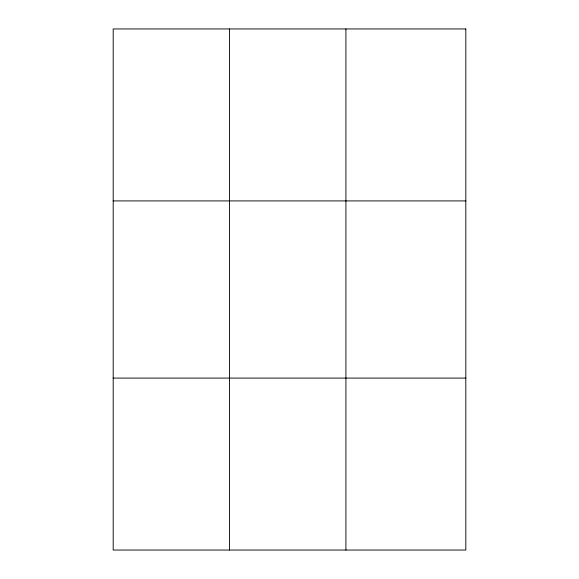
<?xml version="1.0" encoding="UTF-8"?>
<svg xmlns="http://www.w3.org/2000/svg" width="579" height="579" viewBox="0 0 579 579"><rect width="100%" height="100%" fill="white"/><g stroke="black" fill="none" stroke-linecap="round" stroke-linejoin="round"><path stroke-width="0.87" d="M113.187 200.913L465.813 200.913M113.187 378.087L465.813 378.087M345.916 28.95L345.916 550.05M229.552 28.95L229.552 550.05M465.813 28.95L465.813 550.05L113.187 550.05L113.187 28.95L465.813 28.95"/></g></svg>
